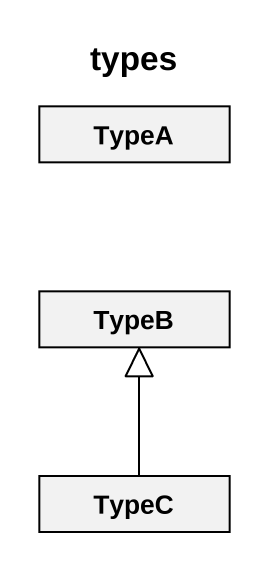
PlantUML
@startuml
title types
hide circle
hide empty members
class TypeA
class TypeB
class TypeC
TypeC -up-|> TypeB
@enduml
